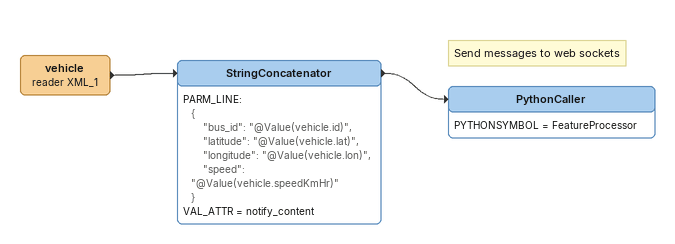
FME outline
vehicle (reader XML_1)
    -> StringConcatenator
StringConcatenator
    PARM_LINE:
      {
      	"bus_id": "@Value(vehicle.id)",
      	"latitude": "@Value(vehicle.lat)",
      	"longitude": "@Value(vehicle.lon)",
      	"speed": "@Value(vehicle.speedKmHr)"
      }
    VAL_ATTR = notify_content
    -> PythonCaller
Note: Send messages to web sockets
PythonCaller
    PYTHONSYMBOL = FeatureProcessor
